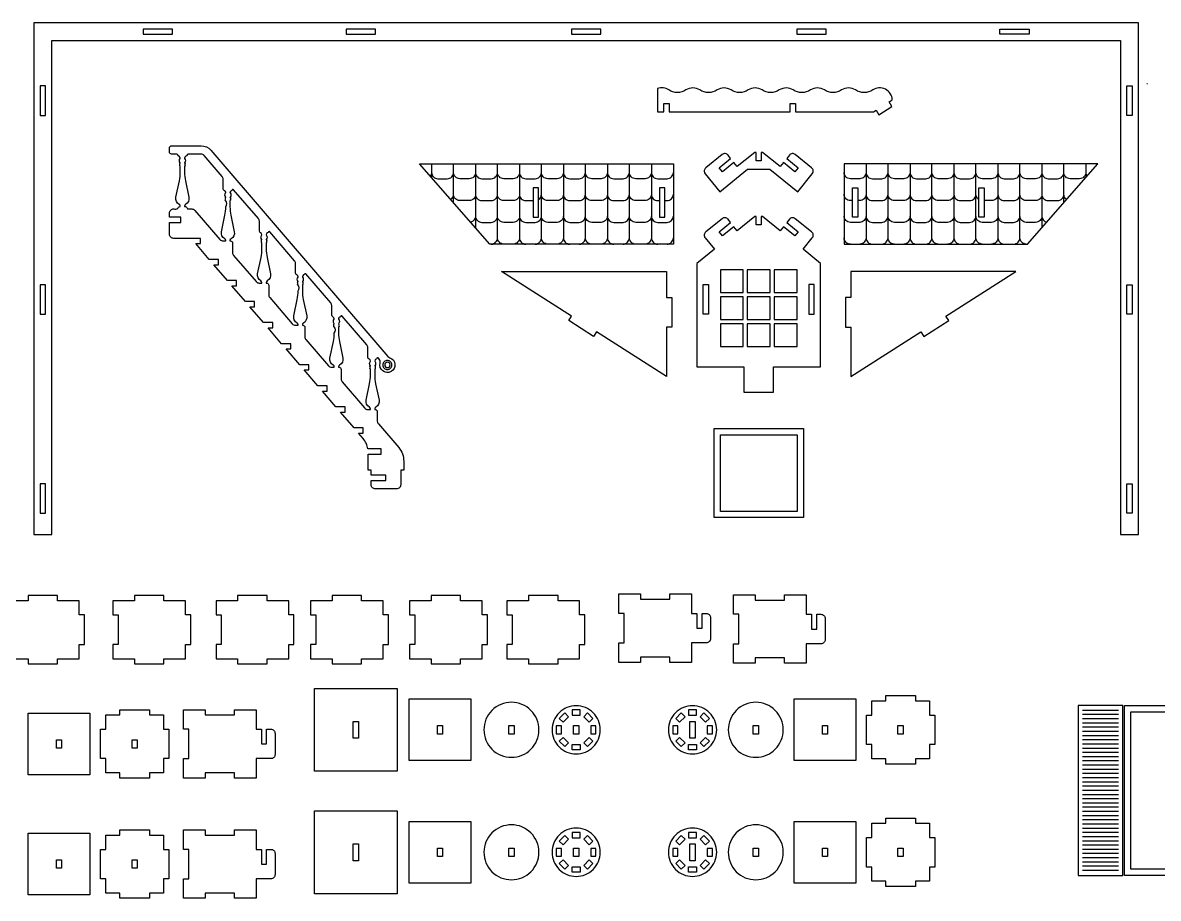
# Model space of a CAD drawing. Extents: x 3446 to 14467, y -2787 to 3269.
# Drawn here: x 6311 to 8899, y -2770 to -774 of the extents above; entities that cross this region are included whole.
import ezdxf

# ---------------------------------------------------------------- set-up
doc = ezdxf.new("R2010")
doc.units = 0
doc.header["$MEASUREMENT"] = 0
doc.layers.add('LAYER_1', color=18, linetype='CONTINUOUS')

msp = doc.modelspace()

# ---------------------------------------------------------------- linework, layer by layer
at = {"layer": 'LAYER_1'}
for points in [[(8854.2, -774.3), (6336.6, -774.3), (6336.6, -1940.7), (6377.4, -1940.7), (6377.4, -815.1), (8813.4, -815.1), (8813.4, -1940.7), (8854.2, -1940.7)], [(6585.6, -800.7), (6652.8, -800.7), (6652.8, -788.7), (6585.6, -788.7)], [(7048.2, -800.7), (7115.4, -800.7), (7115.4, -788.7), (7048.2, -788.7)], [(7561.8, -800.7), (7629, -800.7), (7629, -788.7), (7561.8, -788.7)], [(8075.4, -800.7), (8142.6, -800.7), (8142.6, -788.7), (8075.4, -788.7)], [(8605.2, -800.7), (8538, -800.7), (8538, -788.7), (8605.2, -788.7)], [(6363, -985.5), (6363, -918.3), (6351, -918.3), (6351, -985.5)], [(8827.8, -985.5), (8827.8, -918.3), (8839.8, -918.3), (8839.8, -985.5)], [(7375.8, -1279.1), (7215.3, -1095.8), (7794, -1095.8), (7794, -1279.1)], [(8601.3, -1279.1), (8761.8, -1095.8), (8183.1, -1095.8), (8183.1, -1279.1)], [(7486.8, -1150.8), (7474.8, -1150.8), (7474.8, -1218), (7486.8, -1218)], [(7774.8, -1150.8), (7762.8, -1150.8), (7762.8, -1218), (7774.8, -1218)], [(8202.3, -1150.8), (8214.3, -1150.8), (8214.3, -1218), (8202.3, -1218)], [(8490.3, -1150.8), (8502.3, -1150.8), (8502.3, -1218), (8490.3, -1218)], [(7790.3, -1468.1), (7778.3, -1468.1), (7778.3, -1581.1), (7618.6, -1479.2), (7612.2, -1489.4), (7555.5, -1453.2), (7562, -1443.1), (7402.3, -1341.3), (7778.3, -1341.3), (7778.3, -1400.9), (7790.3, -1400.9)], [(7901.2, -1389.5), (7953, -1389.5), (7953, -1337.7), (7901.2, -1337.7)], [(7962.6, -1389.5), (8014.4, -1389.5), (8014.4, -1337.7), (7962.6, -1337.7)], [(8024, -1389.5), (8075.9, -1389.5), (8075.9, -1337.7), (8024, -1337.7)], [(8186.7, -1468.1), (8198.7, -1468.1), (8198.7, -1581.1), (8358.4, -1479.2), (8364.8, -1489.4), (8421.5, -1453.2), (8415.1, -1443.1), (8574.7, -1341.3), (8198.7, -1341.3), (8198.7, -1400.9), (8186.7, -1400.9)], [(7861.9, -1371.3), (7873.9, -1371.3), (7873.9, -1438.5), (7861.9, -1438.5)], [(8115.1, -1371.3), (8103.1, -1371.3), (8103.1, -1438.5), (8115.1, -1438.5)], [(6363, -1439.1), (6363, -1371.9), (6351, -1371.9), (6351, -1439.1)], [(8827.8, -1439.1), (8827.8, -1371.9), (8839.8, -1371.9), (8839.8, -1439.1)], [(7901.2, -1451), (7953, -1451), (7953, -1399.1), (7901.2, -1399.1)], [(7962.6, -1451), (8014.4, -1451), (8014.4, -1399.1), (7962.6, -1399.1)], [(8024, -1451), (8075.9, -1451), (8075.9, -1399.1), (8024, -1399.1)], [(7901.2, -1512.4), (7953, -1512.4), (7953, -1460.6), (7901.2, -1460.6)], [(7962.6, -1512.4), (8014.4, -1512.4), (8014.4, -1460.6), (7962.6, -1460.6)], [(8024, -1512.4), (8075.9, -1512.4), (8075.9, -1460.6), (8024, -1460.6)], [(7886.8, -1699.1), (8090.3, -1699.1), (8090.3, -1902.6), (7886.8, -1902.6)], [(7901.2, -1713.5), (8075.9, -1713.5), (8075.9, -1888.2), (7901.2, -1888.2)], [(6363, -1892.7), (6363, -1825.5), (6351, -1825.5), (6351, -1892.7)], [(8827.8, -1892.7), (8827.8, -1825.5), (8839.8, -1825.5), (8839.8, -1892.7)], [(6274.3, -2124.5), (6286.3, -2124.5), (6286.3, -2191.7), (6274.3, -2191.7), (6274.3, -2224.2), (6323.5, -2224.2), (6323.5, -2236.2), (6390.7, -2236.2), (6390.7, -2224.2), (6439.9, -2224.2), (6439.9, -2191.7), (6451.9, -2191.7), (6451.9, -2124.5), (6439.9, -2124.5), (6439.9, -2092.1), (6390.7, -2092.1), (6390.7, -2080.1), (6323.5, -2080.1), (6323.5, -2092.1), (6274.3, -2092.1)], [(6516.3, -2124.5), (6528.3, -2124.5), (6528.3, -2191.7), (6516.3, -2191.7), (6516.3, -2224.2), (6565.5, -2224.2), (6565.5, -2236.2), (6632.7, -2236.2), (6632.7, -2224.2), (6681.9, -2224.2), (6681.9, -2191.7), (6693.9, -2191.7), (6693.9, -2124.5), (6681.9, -2124.5), (6681.9, -2092.1), (6632.7, -2092.1), (6632.7, -2080.1), (6565.5, -2080.1), (6565.5, -2092.1), (6516.3, -2092.1)], [(6751.7, -2124.5), (6763.7, -2124.5), (6763.7, -2191.7), (6751.7, -2191.7), (6751.7, -2224.2), (6800.9, -2224.2), (6800.9, -2236.2), (6868.1, -2236.2), (6868.1, -2224.2), (6917.3, -2224.2), (6917.3, -2191.7), (6929.3, -2191.7), (6929.3, -2124.5), (6917.3, -2124.5), (6917.3, -2092.1), (6868.1, -2092.1), (6868.1, -2080.1), (6800.9, -2080.1), (6800.9, -2092.1), (6751.7, -2092.1)], [(6967.2, -2124.5), (6979.2, -2124.5), (6979.2, -2191.7), (6967.2, -2191.7), (6967.2, -2224.2), (7016.4, -2224.2), (7016.4, -2236.2), (7083.6, -2236.2), (7083.6, -2224.2), (7132.8, -2224.2), (7132.8, -2191.7), (7144.8, -2191.7), (7144.8, -2124.5), (7132.8, -2124.5), (7132.8, -2092.1), (7083.6, -2092.1), (7083.6, -2080.1), (7016.4, -2080.1), (7016.4, -2092.1), (6967.2, -2092.1)], [(7192.6, -2124.5), (7204.6, -2124.5), (7204.6, -2191.7), (7192.6, -2191.7), (7192.6, -2224.2), (7241.8, -2224.2), (7241.8, -2236.2), (7309, -2236.2), (7309, -2224.2), (7358.2, -2224.2), (7358.2, -2191.7), (7370.2, -2191.7), (7370.2, -2124.5), (7358.2, -2124.5), (7358.2, -2092.1), (7309, -2092.1), (7309, -2080.1), (7241.8, -2080.1), (7241.8, -2092.1), (7192.6, -2092.1)], [(7414.7, -2124.5), (7426.7, -2124.5), (7426.7, -2191.7), (7414.7, -2191.7), (7414.7, -2224.2), (7463.9, -2224.2), (7463.9, -2236.2), (7531.1, -2236.2), (7531.1, -2224.2), (7580.3, -2224.2), (7580.3, -2191.7), (7592.3, -2191.7), (7592.3, -2124.5), (7580.3, -2124.5), (7580.3, -2092.1), (7531.1, -2092.1), (7531.1, -2080.1), (7463.9, -2080.1), (7463.9, -2092.1), (7414.7, -2092.1)], [(6975.8, -2480.5), (6975.8, -2291.8), (7164.5, -2291.8), (7164.5, -2480.5)], [(7191.8, -2456.5), (7191.8, -2315.8), (7332.5, -2315.8), (7332.5, -2456.5)], [(8069.3, -2456.5), (8069.3, -2315.8), (8210, -2315.8), (8210, -2456.5)], [(8345.6, -2320.2), (8378, -2320.2), (8378, -2352.6), (8390, -2352.6), (8390, -2419.8), (8378, -2419.8), (8378, -2452.2), (8345.6, -2452.2), (8345.6, -2464.2), (8278.4, -2464.2), (8278.4, -2452.2), (8246, -2452.2), (8246, -2419.8), (8234, -2419.8), (8234, -2352.6), (8246, -2352.6), (8246, -2320.2), (8278.4, -2320.2), (8278.4, -2308.2), (8345.6, -2308.2)], [(6323.5, -2488.7), (6323.5, -2348), (6464.2, -2348), (6464.2, -2488.7)], [(6599.8, -2352.4), (6632.2, -2352.4), (6632.2, -2384.8), (6644.2, -2384.8), (6644.2, -2452), (6632.2, -2452), (6632.2, -2484.4), (6599.8, -2484.4), (6599.8, -2496.4), (6532.6, -2496.4), (6532.6, -2484.4), (6500.2, -2484.4), (6500.2, -2452), (6488.2, -2452), (6488.2, -2384.8), (6500.2, -2384.8), (6500.2, -2352.4), (6532.6, -2352.4), (6532.6, -2340.4), (6599.8, -2340.4)], [(7555.3, -2356.3), (7542.6, -2369), (7534.1, -2360.5), (7546.8, -2347.8)], [(7563.5, -2352.9), (7581.4, -2352.9), (7581.4, -2340.9), (7563.5, -2340.9)], [(7602.3, -2369), (7589.6, -2356.3), (7598.1, -2347.8), (7610.8, -2360.5)], [(7820.6, -2356.3), (7807.9, -2369), (7799.4, -2360.5), (7812.1, -2347.8)], [(7828.8, -2352.9), (7846.7, -2352.9), (7846.7, -2340.9), (7828.8, -2340.9)], [(7867.6, -2369), (7854.9, -2356.3), (7863.4, -2347.8), (7876.1, -2360.5)], [(8818.3, -2330.5), (8716.6, -2330.5), (8716.6, -2718.4), (8818.3, -2718.4)], [(9025.7, -2330.5), (9025.7, -2718.4), (8822.2, -2718.4), (8822.2, -2330.5)], [(8836.6, -2344.9), (9011.3, -2344.9), (9011.3, -2704), (8836.6, -2704)], [(7064.1, -2405.4), (7064.1, -2367), (7076.1, -2367), (7076.1, -2405.4)], [(7256.1, -2395.8), (7256.1, -2376.6), (7268.1, -2376.6), (7268.1, -2395.8)], [(7418.9, -2395.8), (7418.9, -2376.6), (7430.9, -2376.6), (7430.9, -2395.8)], [(7539.2, -2395.2), (7539.2, -2377.2), (7527.2, -2377.2), (7527.2, -2395.2)], [(7566.5, -2395.8), (7566.5, -2376.6), (7578.5, -2376.6), (7578.5, -2395.8)], [(7605.7, -2377.2), (7605.7, -2395.2), (7617.7, -2395.2), (7617.7, -2377.2)], [(7804.5, -2395.2), (7804.5, -2377.2), (7792.5, -2377.2), (7792.5, -2395.2)], [(7843.8, -2367), (7843.8, -2405.4), (7831.8, -2405.4), (7831.8, -2367)], [(7871, -2377.2), (7871, -2395.2), (7883, -2395.2), (7883, -2377.2)], [(7975.8, -2395.8), (7975.8, -2376.6), (7987.8, -2376.6), (7987.8, -2395.8)], [(8133.6, -2395.8), (8133.6, -2376.6), (8145.6, -2376.6), (8145.6, -2395.8)], [(8306, -2395.8), (8306, -2376.6), (8318, -2376.6), (8318, -2395.8)], [(7555.3, -2416.1), (7542.6, -2403.4), (7534.1, -2411.8), (7546.8, -2424.5)], [(7602.3, -2403.4), (7589.6, -2416.1), (7598.1, -2424.5), (7610.8, -2411.8)], [(7820.6, -2416.1), (7807.9, -2403.4), (7799.4, -2411.8), (7812.1, -2424.5)], [(7867.6, -2403.4), (7854.9, -2416.1), (7863.4, -2424.5), (7876.1, -2411.8)], [(6387.8, -2428), (6387.8, -2408.8), (6399.8, -2408.8), (6399.8, -2428)], [(6560.2, -2428), (6560.2, -2408.8), (6572.2, -2408.8), (6572.2, -2428)], [(7563.5, -2419.5), (7581.4, -2419.5), (7581.4, -2431.5), (7563.5, -2431.5)], [(7828.8, -2419.5), (7846.7, -2419.5), (7846.7, -2431.5), (7828.8, -2431.5)], [(6975.8, -2759.8), (6975.8, -2571.1), (7164.5, -2571.1), (7164.5, -2759.8)], [(8345.6, -2599.4), (8378, -2599.4), (8378, -2631.8), (8390, -2631.8), (8390, -2699), (8378, -2699), (8378, -2731.5), (8345.6, -2731.5), (8345.6, -2743.5), (8278.4, -2743.5), (8278.4, -2731.5), (8246, -2731.5), (8246, -2699), (8234, -2699), (8234, -2631.8), (8246, -2631.8), (8246, -2599.4), (8278.4, -2599.4), (8278.4, -2587.4), (8345.6, -2587.4)], [(7191.8, -2735.8), (7191.8, -2595.1), (7332.5, -2595.1), (7332.5, -2735.8)], [(8069.3, -2735.8), (8069.3, -2595.1), (8210, -2595.1), (8210, -2735.8)], [(6323.5, -2762.6), (6323.5, -2621.9), (6464.2, -2621.9), (6464.2, -2762.6)], [(6599.8, -2626.2), (6632.2, -2626.2), (6632.2, -2658.7), (6644.2, -2658.7), (6644.2, -2725.9), (6632.2, -2725.9), (6632.2, -2758.3), (6599.8, -2758.3), (6599.8, -2770.3), (6532.6, -2770.3), (6532.6, -2758.3), (6500.2, -2758.3), (6500.2, -2725.9), (6488.2, -2725.9), (6488.2, -2658.7), (6500.2, -2658.7), (6500.2, -2626.2), (6532.6, -2626.2), (6532.6, -2614.2), (6599.8, -2614.2)], [(7555.3, -2635.6), (7542.6, -2648.3), (7534.1, -2639.8), (7546.8, -2627.1)], [(7563.5, -2632.2), (7581.4, -2632.2), (7581.4, -2620.2), (7563.5, -2620.2)], [(7602.3, -2648.3), (7589.6, -2635.6), (7598.1, -2627.1), (7610.8, -2639.8)], [(7820.6, -2635.6), (7807.9, -2648.3), (7799.4, -2639.8), (7812.1, -2627.1)], [(7828.8, -2632.2), (7846.7, -2632.2), (7846.7, -2620.2), (7828.8, -2620.2)], [(7867.6, -2648.3), (7854.9, -2635.6), (7863.4, -2627.1), (7876.1, -2639.8)], [(7064.1, -2684.6), (7064.1, -2646.2), (7076.1, -2646.2), (7076.1, -2684.6)], [(7256.1, -2675), (7256.1, -2655.8), (7268.1, -2655.8), (7268.1, -2675)], [(7418.9, -2675), (7418.9, -2655.8), (7430.9, -2655.8), (7430.9, -2675)], [(7539.2, -2674.4), (7539.2, -2656.5), (7527.2, -2656.5), (7527.2, -2674.4)], [(7566.5, -2675), (7566.5, -2655.8), (7578.5, -2655.8), (7578.5, -2675)], [(7605.7, -2656.5), (7605.7, -2674.4), (7617.7, -2674.4), (7617.7, -2656.5)], [(7804.5, -2674.4), (7804.5, -2656.5), (7792.5, -2656.5), (7792.5, -2674.4)], [(7843.8, -2646.2), (7843.8, -2684.6), (7831.8, -2684.6), (7831.8, -2646.2)], [(7871, -2656.5), (7871, -2674.4), (7883, -2674.4), (7883, -2656.5)], [(7975.8, -2675), (7975.8, -2655.8), (7987.8, -2655.8), (7987.8, -2675)], [(8133.6, -2675), (8133.6, -2655.8), (8145.6, -2655.8), (8145.6, -2675)], [(8306, -2675), (8306, -2655.8), (8318, -2655.8), (8318, -2675)], [(6387.8, -2701.9), (6387.8, -2682.7), (6399.8, -2682.7), (6399.8, -2701.9)], [(6560.2, -2701.9), (6560.2, -2682.7), (6572.2, -2682.7), (6572.2, -2701.9)], [(7555.3, -2695.3), (7542.6, -2682.6), (7534.1, -2691.1), (7546.8, -2703.8)], [(7602.3, -2682.6), (7589.6, -2695.3), (7598.1, -2703.8), (7610.8, -2691.1)], [(7820.6, -2695.3), (7807.9, -2682.6), (7799.4, -2691.1), (7812.1, -2703.8)], [(7867.6, -2682.6), (7854.9, -2695.3), (7863.4, -2703.8), (7876.1, -2691.1)], [(7563.5, -2698.7), (7581.4, -2698.7), (7581.4, -2710.7), (7563.5, -2710.7)], [(7828.8, -2698.7), (7846.7, -2698.7), (7846.7, -2710.7), (7828.8, -2710.7)]]:
    msp.add_lwpolyline(points, close=True, dxfattribs=at)
for points in [[(8060.3, -977.8), (8060.3, -958.6), (8072.3, -958.6), (8072.3, -977.8), (8249.8, -977.8), (8255.9, -973.9), (8262.3, -984), (8292.1, -965), (8285.6, -954.9), (8293, -950.2, 0.579603), (8248.4, -927.7, -0.300981), (8209.2, -927.7, 0.300981), (8177.4, -927.7, -0.300981), (8138.3, -927.7, 0.300981), (8106.5, -927.7, -0.300981), (8067.3, -927.7, 0.300981), (8035.5, -927.7, -0.300981), (7996.3, -927.7, 0.300981), (7964.5, -927.7, -0.300981), (7925.4, -927.7, 0.300981), (7893.6, -927.7, -0.300981), (7854.4, -927.7, 0.300981), (7822.6, -927.7, -0.300981), (7783.5, -927.7, 0.236244), (7757.9, -924.6), (7757.9, -977.8), (7772.3, -977.8), (7772.3, -958.6), (7784.3, -958.6), (7784.3, -977.8)], [(7098.3, -1758), (7128.4, -1758), (7128.4, -1746), (7097.8, -1746, 0.140614), (7086.8, -1721.9), (7076.5, -1710), (7087.2, -1710), (7087.2, -1698), (7066.2, -1698), (7035.3, -1662), (7045.9, -1662), (7045.9, -1650), (7025, -1650), (6994, -1614), (7004.7, -1614), (7004.7, -1602), (6983.7, -1602), (6952.8, -1566), (6963.5, -1566), (6963.5, -1554), (6942.5, -1554), (6911.6, -1518), (6922.2, -1518), (6922.2, -1506), (6901.2, -1506), (6870.3, -1470), (6881, -1470), (6881, -1458), (6860, -1458), (6829.1, -1422), (6839.7, -1422), (6839.7, -1410), (6818.8, -1410), (6787.8, -1374), (6798.5, -1374), (6798.5, -1362), (6777.5, -1362), (6746.6, -1326), (6757.3, -1326), (6757.3, -1314), (6736.3, -1314), (6705.4, -1278), (6716, -1278), (6716, -1266), (6655.2, -1266, -0.414214), (6645.6, -1256.4), (6645.6, -1230), (6671.6, -1230), (6671.6, -1218), (6645.6, -1218), (6645.6, -1208.4, -0.414214), (6655.2, -1198.8, 0.352171), (6664.5, -1197.3, -0.352171), (6669.2, -1193.5), (6670.3, -1193.5), (6670.3, -1192.7, 0.272519), (6667.8, -1188.5, -0.328849), (6660.4, -1172.3), (6668.2, -1135, 0.051698), (6670.3, -1115.3), (6670.3, -1101.6, 0.366837), (6669.9, -1101.1, -0.600564), (6669.3, -1099.3, 0.39765), (6669.3, -1098.7, -0.39765), (6669.3, -1097.2, 0.39765), (6669.3, -1096.6, -0.594353), (6669.9, -1094.8, 0.584261), (6670.1, -1094, -0.375636), (6670, -1083.9, 0.187098), (6670.3, -1083.2, 0.294683), (6667.3, -1078.9, -0.244569), (6664.5, -1075.5, 0.352171), (6662.6, -1074), (6650.4, -1074, -0.414214), (6645.6, -1069.2), (6645.6, -1059.6, -0.414214), (6650.4, -1054.8), (6717.6, -1054.8, -0.21865), (6739.5, -1064.8), (7143.6, -1535.3, 0.134714), (7147.8, -1538.1, -0.655406), (7150.5, -1569.7, -0.655406), (7125.6, -1550.1, 0.245805), (7123.6, -1541.5), (7121.6, -1539.1, 0.507332), (7118.5, -1539.4, -0.156752), (7116.3, -1541.3, 0.294683), (7113.3, -1545.6, 0.187098), (7113.6, -1546.2, -0.375636), (7113.5, -1556.4, 0.584261), (7113.8, -1557.2, -0.594353), (7114.3, -1559, 0.39765), (7114.3, -1559.6, -0.39765), (7114.3, -1561.1, 0.39765), (7114.3, -1561.7, -0.600564), (7113.7, -1563.5, 0.366837), (7113.3, -1564), (7113.3, -1577.7, 0.051698), (7115.4, -1597.4), (7123.2, -1634.7, -0.328849), (7115.8, -1650.9, 0.272519), (7113.3, -1655.1), (7113.3, -1655.9), (7114.4, -1655.9, -0.414214), (7119.2, -1660.7), (7119.2, -1682.5, 0.179323), (7121.6, -1688.8), (7168, -1742.8, -0.179323), (7179.5, -1774.1), (7179.5, -1794), (7172.5, -1794), (7172.5, -1827.6, -0.414214), (7162.9, -1837.2), (7114.9, -1837.2, -0.414214), (7105.3, -1827.6), (7105.3, -1818), (7138.9, -1818), (7138.9, -1806), (7105.3, -1806), (7105.3, -1794), (7098.3, -1794)], [(6685.7, -1075.5, -0.251154), (6682.8, -1078.9, 0.294683), (6679.9, -1083.2, 0.187098), (6680.1, -1083.9, -0.375636), (6680, -1094, 0.584261), (6680.3, -1094.8, -0.594353), (6680.9, -1096.6, 0.39765), (6680.9, -1097.2, -0.39765), (6680.9, -1098.7, 0.39765), (6680.9, -1099.3, -0.600564), (6680.3, -1101.1, 0.366837), (6679.9, -1101.6), (6679.9, -1115.3, 0.051698), (6681.9, -1135), (6689.7, -1172.3, -0.328849), (6682.3, -1188.5, 0.272519), (6679.9, -1192.7), (6679.9, -1193.5, -0.352171), (6685.7, -1197.3, 0.352171), (6687.5, -1198.8), (6696.2, -1198.8, -0.21865), (6703.5, -1202.1), (6760.5, -1268.6, 0.21865), (6767.8, -1271.9), (6773.9, -1271.9), (6773.9, -1271.1, 0.272519), (6771.4, -1266.9, -0.328849), (6764, -1250.7), (6771.8, -1213.4, 0.051698), (6773.9, -1193.7, 0.366837), (6773.4, -1179.5, -0.600564), (6772.9, -1177.7, 0.39765), (6772.9, -1177.1, -0.39765), (6772.9, -1175.6, 0.39765), (6772.9, -1175, -0.594353), (6773.4, -1173.2, 0.584261), (6773.7, -1172.4, -0.375636), (6773.6, -1162.2, 0.187098), (6773.8, -1161.6, 0.294683), (6770.9, -1157.3, -0.302722), (6767.9, -1152.9), (6767.9, -1131, 0.179323), (6765.6, -1124.8), (6724.9, -1077.3, 0.21865), (6717.6, -1074), (6687.5, -1074, 0.352171)], [(7994.5, -1069.9), (7994.5, -1089.1), (7982.5, -1089.1), (7982.5, -1069.9), (7979.8, -1069.9), (7939.7, -1102.3), (7932.2, -1092.9), (7906.1, -1114.1), (7898.5, -1104.8), (7924.6, -1083.6), (7918.6, -1076.2, 0.414214), (7905.1, -1074.7), (7867.8, -1105, 0.414214), (7866.4, -1118.5), (7899.6, -1159.5), (7962.9, -1108.3), (8014.2, -1108.3), (8077.4, -1159.5), (8110.7, -1118.5, 0.414214), (8109.2, -1105), (8072, -1074.7, 0.414214), (8058.4, -1076.2), (8052.4, -1083.6), (8078.5, -1104.8), (8071, -1114.1), (8044.9, -1092.9), (8037.3, -1102.3), (7997.3, -1069.9)], [(6855.9, -1275.5, -0.600564), (6855.3, -1273.7, 0.39765), (6855.3, -1273.1, -0.39765), (6855.3, -1271.6, 0.39765), (6855.3, -1271, -0.594353), (6855.9, -1269.2, 0.584261), (6856.2, -1268.4, -0.375636), (6856.1, -1258.2, 0.187098), (6856.3, -1257.6, 0.294683), (6853.4, -1253.3, -0.302722), (6850.4, -1248.9), (6850.4, -1227, 0.179323), (6848.1, -1220.8), (6791.7, -1155.1, 0.507332), (6788.6, -1155.4, -0.156752), (6786.4, -1157.3, 0.294683), (6783.5, -1161.6, 0.187098), (6783.7, -1162.2, -0.375636), (6783.6, -1172.4, 0.584261), (6783.9, -1173.2, -0.594353), (6784.4, -1175, 0.39765), (6784.4, -1175.6, -0.39765), (6784.4, -1177.1, 0.39765), (6784.4, -1177.7, -0.600564), (6783.9, -1179.5, 0.366837), (6783.5, -1180), (6783.5, -1193.7, 0.051698), (6785.5, -1213.4), (6793.3, -1250.7, -0.328849), (6785.9, -1266.9, 0.272519), (6783.5, -1271.1), (6783.5, -1271.9), (6784.6, -1271.9, -0.414214), (6789.4, -1276.7), (6789.4, -1298.5, 0.179323), (6791.7, -1304.8), (6843, -1364.6, 0.21865), (6850.3, -1367.9), (6856.3, -1367.9), (6856.3, -1367.1, 0.272519), (6853.9, -1362.9, -0.328849), (6846.5, -1346.7), (6854.3, -1309.4, 0.051698), (6856.3, -1289.7), (6856.3, -1276, 0.366837)], [(8022.1, -1616.7), (8022.1, -1559.1), (8129.5, -1559.1), (8129.5, -1323.3), (8089.5, -1290.9), (8110.7, -1264.8, 0.414214), (8109.2, -1251.3), (8072, -1221.1, 0.414214), (8058.4, -1222.5), (8052.4, -1229.9), (8078.5, -1251.1), (8071, -1260.4), (8044.9, -1239.3), (8037.3, -1248.6), (7997.3, -1216.2), (7994.5, -1216.2), (7994.5, -1235.4), (7982.5, -1235.4), (7982.5, -1216.2), (7979.8, -1216.2), (7939.7, -1248.6), (7932.2, -1239.3), (7906.1, -1260.4), (7898.5, -1251.1), (7924.6, -1229.9), (7918.6, -1222.5, 0.414214), (7905.1, -1221.1), (7867.8, -1251.3, 0.414214), (7866.4, -1264.8), (7887.5, -1290.9), (7847.5, -1323.3), (7847.5, -1559.1), (7954.9, -1559.1), (7954.9, -1616.7)], [(6936.8, -1405.4, 0.051698), (6938.8, -1385.7, 0.366837), (6938.4, -1371.5, -0.600564), (6937.8, -1369.7, 0.39765), (6937.8, -1369.1, -0.39765), (6937.8, -1367.6, 0.39765), (6937.8, -1367, -0.594353), (6938.4, -1365.2, 0.584261), (6938.6, -1364.4, -0.375636), (6938.6, -1354.2, 0.187098), (6938.8, -1353.6, 0.294683), (6935.8, -1349.3, -0.302722), (6932.9, -1344.9), (6932.9, -1323, 0.179323), (6930.6, -1316.8), (6874.2, -1251.1, 0.507332), (6871.1, -1251.4, -0.156752), (6868.9, -1253.3, 0.294683), (6865.9, -1257.6, 0.187098), (6866.2, -1258.2, -0.375636), (6866.1, -1268.4, 0.584261), (6866.3, -1269.2, -0.594353), (6866.9, -1271, 0.39765), (6866.9, -1271.6, -0.39765), (6866.9, -1273.1, 0.39765), (6866.9, -1273.7, -0.600564), (6866.3, -1275.5, 0.366837), (6865.9, -1276), (6865.9, -1289.7, 0.051698), (6868, -1309.4), (6875.8, -1346.7, -0.328849), (6868.4, -1362.9, 0.272519), (6865.9, -1367.1), (6865.9, -1367.9), (6867, -1367.9, -0.414214), (6871.8, -1372.7), (6871.8, -1394.5, 0.179323), (6874.1, -1400.8), (6925.5, -1460.6, 0.21865), (6932.8, -1463.9), (6938.8, -1463.9), (6938.8, -1463.1, 0.272519), (6936.3, -1458.9, -0.328849), (6928.9, -1442.7)], [(7021.3, -1481.7, 0.366837), (7020.9, -1467.5, -0.600564), (7020.3, -1465.7, 0.39765), (7020.3, -1465.1, -0.39765), (7020.3, -1463.6, 0.39765), (7020.3, -1463, -0.594353), (7020.8, -1461.2, 0.584261), (7021.1, -1460.4, -0.375636), (7021, -1450.2, 0.187098), (7021.3, -1449.6, 0.294683), (7018.3, -1445.3, -0.302722), (7015.4, -1440.9), (7015.4, -1419, 0.179323), (7013, -1412.8), (6956.7, -1347.1, 0.507332), (6953.6, -1347.4, -0.156752), (6951.3, -1349.3, 0.294683), (6948.4, -1353.6, 0.187098), (6948.6, -1354.2, -0.375636), (6948.5, -1364.4, 0.584261), (6948.8, -1365.2, -0.594353), (6949.4, -1367, 0.39765), (6949.4, -1367.6, -0.39765), (6949.4, -1369.1, 0.39765), (6949.4, -1369.7, -0.600564), (6948.8, -1371.5, 0.366837), (6948.4, -1372), (6948.4, -1385.7, 0.051698), (6950.4, -1405.4), (6958.3, -1442.7, -0.328849), (6950.9, -1458.9, 0.272519), (6948.4, -1463.1), (6948.4, -1463.9), (6949.5, -1463.9, -0.414214), (6954.3, -1468.7), (6954.3, -1490.5, 0.179323), (6956.6, -1496.8), (7008, -1556.6, 0.21865), (7015.2, -1559.9), (7021.3, -1559.9), (7021.3, -1559.1, 0.272519), (7018.8, -1554.9, -0.328849), (7011.4, -1538.7), (7019.2, -1501.4, 0.051698)], [(7103.7, -1564, 0.366837), (7103.3, -1563.5, -0.600564), (7102.7, -1561.7, 0.39765), (7102.7, -1561.1, -0.39765), (7102.7, -1559.6, 0.39765), (7102.7, -1559, -0.594353), (7103.3, -1557.2, 0.584261), (7103.6, -1556.4, -0.375636), (7103.5, -1546.2, 0.187098), (7103.7, -1545.6, 0.294683), (7100.8, -1541.3, -0.302722), (7097.8, -1536.9), (7097.8, -1515, 0.179323), (7095.5, -1508.8), (7039.1, -1443.1, 0.507332), (7036.1, -1443.4, -0.156752), (7033.8, -1445.3, 0.294683), (7030.9, -1449.6, 0.187098), (7031.1, -1450.2, -0.375636), (7031, -1460.4, 0.584261), (7031.3, -1461.2, -0.594353), (7031.9, -1463, 0.39765), (7031.9, -1463.6, -0.39765), (7031.9, -1465.1, 0.39765), (7031.9, -1465.7, -0.600564), (7031.3, -1467.5, 0.366837), (7030.9, -1468), (7030.9, -1481.7, 0.051698), (7032.9, -1501.4), (7040.7, -1538.7, -0.328849), (7033.3, -1554.9, 0.272519), (7030.9, -1559.1), (7030.9, -1559.9), (7032, -1559.9, -0.414214), (7036.8, -1564.7), (7036.8, -1586.5, 0.179323), (7039.1, -1592.8), (7090.4, -1652.6, 0.21865), (7097.7, -1655.9), (7103.7, -1655.9), (7103.7, -1655.1, 0.272519), (7101.3, -1650.9, -0.328849), (7093.9, -1634.7), (7101.7, -1597.4, 0.051698), (7103.7, -1577.7)], [(7142.3, -1544.1, 0.414214), (7131.9, -1554.5, 0.414214), (7142.3, -1564.9, 0.414214), (7152.7, -1554.5, 0.414214)], [(7142.3, -1548.3, 0.414214), (7136.1, -1554.5, 0.414214), (7142.3, -1560.7, 0.414214), (7148.5, -1554.5, 0.414214)], [(7847.3, -2120.9), (7847.3, -2154.5), (7859.3, -2154.5), (7859.3, -2120.9), (7868.9, -2120.9, -0.414214), (7878.5, -2130.5), (7878.5, -2178.5, -0.414214), (7868.9, -2188.1), (7835.3, -2188.1), (7835.3, -2232.5), (7786.1, -2232.5), (7786.1, -2220.5), (7718.9, -2220.5), (7718.9, -2232.5), (7669.7, -2232.5), (7669.7, -2188.1), (7681.7, -2188.1), (7681.7, -2120.9), (7669.7, -2120.9), (7669.7, -2076.5), (7718.9, -2076.5), (7718.9, -2088.5), (7786.1, -2088.5), (7786.1, -2076.5), (7835.3, -2076.5), (7835.3, -2120.9)], [(8108.9, -2122.9), (8108.9, -2156.5), (8120.9, -2156.5), (8120.9, -2122.9), (8130.5, -2122.9, -0.414214), (8140.1, -2132.5), (8140.1, -2180.5, -0.414214), (8130.5, -2190.1), (8096.9, -2190.1), (8096.9, -2234.5), (8047.7, -2234.5), (8047.7, -2222.5), (7980.5, -2222.5), (7980.5, -2234.5), (7931.3, -2234.5), (7931.3, -2190.1), (7943.3, -2190.1), (7943.3, -2122.9), (7931.3, -2122.9), (7931.3, -2078.5), (7980.5, -2078.5), (7980.5, -2090.5), (8047.7, -2090.5), (8047.7, -2078.5), (8096.9, -2078.5), (8096.9, -2122.9)], [(7424.9, -2323.5, 0.414214), (7362.2, -2386.2, 0.414214), (7424.9, -2448.9, 0.414214), (7487.6, -2386.2, 0.414214)], [(7981.8, -2323.5, 0.414214), (7919.1, -2386.2, 0.414214), (7981.8, -2448.9, 0.414214), (8044.4, -2386.2, 0.414214)], [(6855, -2384.8), (6855, -2418.4), (6867, -2418.4), (6867, -2384.8), (6876.6, -2384.8, -0.414214), (6886.2, -2394.4), (6886.2, -2442.4, -0.414214), (6876.6, -2452), (6843, -2452), (6843, -2496.4), (6793.8, -2496.4), (6793.8, -2484.4), (6726.6, -2484.4), (6726.6, -2496.4), (6677.4, -2496.4), (6677.4, -2452), (6689.4, -2452), (6689.4, -2384.8), (6677.4, -2384.8), (6677.4, -2340.4), (6726.6, -2340.4), (6726.6, -2352.4), (6793.8, -2352.4), (6793.8, -2340.4), (6843, -2340.4), (6843, -2384.8)], [(7572.5, -2331.2, 0.414214), (7517.5, -2386.2, 0.414214), (7572.5, -2441.2, 0.414214), (7627.5, -2386.2, 0.414214)], [(7837.8, -2331.2, 0.414214), (7782.8, -2386.2, 0.414214), (7837.8, -2441.2, 0.414214), (7892.8, -2386.2, 0.414214)], [(7424.9, -2602.8, 0.414214), (7362.2, -2665.4, 0.414214), (7424.9, -2728.1, 0.414214), (7487.6, -2665.4, 0.414214)], [(7572.5, -2610.4, 0.414214), (7517.5, -2665.4, 0.414214), (7572.5, -2720.4, 0.414214), (7627.5, -2665.4, 0.414214)], [(7837.8, -2610.4, 0.414214), (7782.8, -2665.4, 0.414214), (7837.8, -2720.4, 0.414214), (7892.8, -2665.4, 0.414214)], [(7981.8, -2602.8, 0.414214), (7919.1, -2665.4, 0.414214), (7981.8, -2728.1, 0.414214), (8044.4, -2665.4, 0.414214)], [(6855, -2658.7), (6855, -2692.3), (6867, -2692.3), (6867, -2658.7), (6876.6, -2658.7, -0.414214), (6886.2, -2668.3), (6886.2, -2716.3, -0.414214), (6876.6, -2725.9), (6843, -2725.9), (6843, -2770.3), (6793.8, -2770.3), (6793.8, -2758.3), (6726.6, -2758.3), (6726.6, -2770.3), (6677.4, -2770.3), (6677.4, -2725.9), (6689.4, -2725.9), (6689.4, -2658.7), (6677.4, -2658.7), (6677.4, -2614.2), (6726.6, -2614.2), (6726.6, -2626.2), (6793.8, -2626.2), (6793.8, -2614.2), (6843, -2614.2), (6843, -2658.7)]]:
    msp.add_lwpolyline(points, format="xyb", close=True, dxfattribs=at)
for points in [[(8873.4, -913), (8874.4, -913)], [(7242.9, -1095.8), (7242.9, -1127.4)], [(7293, -1184.6), (7293, -1095.8)], [(7343.1, -1095.8), (7343.1, -1241.8)], [(8633.9, -1095.8), (8633.9, -1241.8)], [(8684, -1184.6), (8684, -1095.8)], [(8734.1, -1095.8), (8734.1, -1127.4)], [(8808.7, -2342.1), (8726.2, -2342.1)], [(8808.7, -2351.7), (8726.2, -2351.7)], [(8808.7, -2361.3), (8726.2, -2361.3)], [(8808.7, -2370.9), (8726.2, -2370.9)], [(8808.7, -2380.5), (8726.2, -2380.5)], [(8808.7, -2390.1), (8726.2, -2390.1)], [(8808.7, -2399.7), (8726.2, -2399.7)], [(8808.7, -2409.3), (8726.2, -2409.3)], [(8808.7, -2418.9), (8726.2, -2418.9)], [(8808.7, -2428.5), (8726.2, -2428.5)], [(8808.7, -2438.1), (8726.2, -2438.1)], [(8808.7, -2447.7), (8726.2, -2447.7)], [(8808.7, -2457.3), (8726.2, -2457.3)], [(8808.7, -2466.9), (8726.2, -2466.9)], [(8808.7, -2476.5), (8726.2, -2476.5)], [(8808.7, -2486.1), (8726.2, -2486.1)], [(8808.7, -2495.7), (8726.2, -2495.7)], [(8808.7, -2505.3), (8726.2, -2505.3)], [(8808.7, -2514.9), (8726.2, -2514.9)], [(8808.7, -2524.5), (8726.2, -2524.5)], [(8808.7, -2534.1), (8726.2, -2534.1)], [(8808.7, -2543.7), (8726.2, -2543.7)], [(8808.7, -2553.3), (8726.2, -2553.3)], [(8808.7, -2562.9), (8726.2, -2562.9)], [(8808.7, -2572.5), (8726.2, -2572.5)], [(8808.7, -2582.1), (8726.2, -2582.1)], [(8808.7, -2591.7), (8726.2, -2591.7)], [(8808.7, -2601.3), (8726.2, -2601.3)], [(8808.7, -2610.9), (8726.2, -2610.9)], [(8808.7, -2620.5), (8726.2, -2620.5)], [(8808.7, -2630.1), (8726.2, -2630.1)], [(8808.7, -2639.7), (8726.2, -2639.7)], [(8808.7, -2649.3), (8726.2, -2649.3)], [(8808.7, -2658.9), (8726.2, -2658.9)], [(8808.7, -2668.5), (8726.2, -2668.5)], [(8808.7, -2678.1), (8726.2, -2678.1)], [(8808.7, -2687.7), (8726.2, -2687.7)], [(8808.7, -2697.3), (8726.2, -2697.3)], [(8808.7, -2706.9), (8726.2, -2706.9)]]:
    msp.add_lwpolyline(points, dxfattribs=at)
for points in [[(7378.8, -1279.1, 0.414214), (7393.2, -1264.7), (7393.2, -1095.8)], [(7443.3, -1095.8), (7443.3, -1264.7, -0.414214), (7428.9, -1279.1)], [(7507.8, -1279.1, -0.414214), (7493.4, -1264.7), (7493.4, -1095.8)], [(7543.5, -1095.8), (7543.5, -1264.7, -0.414214), (7529.1, -1279.1)], [(7579.2, -1279.1, 0.414214), (7593.6, -1264.7), (7593.6, -1095.8)], [(7643.7, -1095.8), (7643.7, -1264.7, -0.414214), (7629.3, -1279.1)], [(7679.4, -1279.1, 0.414214), (7693.8, -1264.7), (7693.8, -1095.8)], [(7743.9, -1095.8), (7743.9, -1264.7, 0.414214), (7758.3, -1279.1)], [(8233.2, -1095.8), (8233.2, -1264.7, -0.414214), (8218.8, -1279.1)], [(8268.9, -1279.1, 0.414214), (8283.3, -1264.7), (8283.3, -1095.8)], [(8333.4, -1095.8), (8333.4, -1264.7, -0.414214), (8319, -1279.1)], [(8397.9, -1279.1, -0.414214), (8383.5, -1264.7), (8383.5, -1095.8)], [(8433.5, -1095.8), (8433.5, -1264.7, 0.414214), (8447.9, -1279.1)], [(8498, -1279.1, -0.414214), (8483.6, -1264.7), (8483.6, -1095.8)], [(8533.7, -1095.8), (8533.7, -1264.7, 0.414214), (8548.1, -1279.1)], [(8598.2, -1279.1, -0.414214), (8583.8, -1264.7), (8583.8, -1095.8)], [(7242.9, -1115.7, -0.159509), (7240.1, -1124.2)], [(7242.9, -1115.7, 0.414214), (7257.3, -1130.1), (7278.6, -1130.1, 0.414214), (7293, -1115.7)], [(7343.1, -1115.7, -0.414214), (7328.7, -1130.1), (7307.4, -1130.1, -0.414214), (7293, -1115.7)], [(7343.1, -1115.7, 0.414214), (7357.5, -1130.1), (7378.8, -1130.1, 0.414214), (7393.2, -1115.7)], [(7443.3, -1115.7, -0.414214), (7428.9, -1130.1), (7407.6, -1130.1, -0.414214), (7393.2, -1115.7)], [(7443.3, -1115.7, 0.414214), (7457.7, -1130.1), (7479, -1130.1, 0.414214), (7493.4, -1115.7)], [(7543.5, -1115.7, -0.414214), (7529.1, -1130.1), (7507.8, -1130.1, -0.414214), (7493.4, -1115.7)], [(7543.5, -1115.7, 0.414214), (7557.9, -1130.1), (7579.2, -1130.1, 0.414214), (7593.6, -1115.7)], [(7643.7, -1115.7, -0.414214), (7629.3, -1130.1), (7608, -1130.1, -0.414214), (7593.6, -1115.7)], [(7643.7, -1115.7, 0.414214), (7658.1, -1130.1), (7679.4, -1130.1, 0.414214), (7693.8, -1115.7)], [(7743.9, -1115.7, -0.414214), (7729.5, -1130.1), (7708.2, -1130.1, -0.414214), (7693.8, -1115.7)], [(7743.9, -1115.7, 0.414214), (7758.3, -1130.1), (7779.6, -1130.1, 0.414214), (7794, -1115.7)], [(8233.2, -1115.7, -0.414214), (8218.8, -1130.1), (8197.5, -1130.1, -0.414214), (8183.1, -1115.7)], [(8233.2, -1115.7, 0.414214), (8247.6, -1130.1), (8268.9, -1130.1, 0.414214), (8283.3, -1115.7)], [(8333.4, -1115.7, -0.414214), (8319, -1130.1), (8297.7, -1130.1, -0.414214), (8283.3, -1115.7)], [(8333.4, -1115.7, 0.414214), (8347.8, -1130.1), (8369.1, -1130.1, 0.414214), (8383.5, -1115.7)], [(8433.5, -1115.7, -0.414214), (8419.1, -1130.1), (8397.9, -1130.1, -0.414214), (8383.5, -1115.7)], [(8433.5, -1115.7, 0.414214), (8447.9, -1130.1), (8469.2, -1130.1, 0.414214), (8483.6, -1115.7)], [(8533.7, -1115.7, -0.414214), (8519.3, -1130.1), (8498, -1130.1, -0.414214), (8483.6, -1115.7)], [(8533.7, -1115.7, 0.414214), (8548.1, -1130.1), (8569.4, -1130.1, 0.414214), (8583.8, -1115.7)], [(8633.9, -1115.7, -0.414214), (8619.5, -1130.1), (8598.2, -1130.1, -0.414214), (8583.8, -1115.7)], [(8633.9, -1115.7, 0.414214), (8648.3, -1130.1), (8669.6, -1130.1, 0.414214), (8684, -1115.7)], [(8734.1, -1115.7, -0.414214), (8719.7, -1130.1), (8698.4, -1130.1, -0.414214), (8684, -1115.7)], [(8734.1, -1115.7, 0.159509), (8736.9, -1124.2)], [(7286.6, -1177.3, 0.249891), (7293, -1165.4)], [(7343.1, -1165.4, -0.414214), (7328.7, -1179.8), (7307.4, -1179.8, -0.414214), (7293, -1165.4)], [(7343.1, -1165.4, 0.414214), (7357.5, -1179.8), (7378.8, -1179.8, 0.414214), (7393.2, -1165.4)], [(7443.3, -1165.4, -0.414214), (7428.9, -1179.8), (7407.6, -1179.8, -0.414214), (7393.2, -1165.4)], [(7443.3, -1165.4, 0.414214), (7457.7, -1179.8), (7474.8, -1179.8)], [(7486.8, -1177.5, 0.255564), (7493.4, -1165.4)], [(7543.5, -1165.4, -0.414214), (7529.1, -1179.8), (7507.8, -1179.8, -0.414214), (7493.4, -1165.4)], [(7543.5, -1165.4, 0.414214), (7557.9, -1179.8), (7579.2, -1179.8, 0.414214), (7593.6, -1165.4)], [(7643.7, -1165.4, -0.414214), (7629.3, -1179.8), (7608, -1179.8, -0.414214), (7593.6, -1165.4)], [(7643.7, -1165.4, 0.414214), (7658.1, -1179.8), (7679.4, -1179.8, 0.414214), (7693.8, -1165.4)], [(7743.9, -1165.4, -0.414214), (7729.5, -1179.8), (7708.2, -1179.8, -0.414214), (7693.8, -1165.4)], [(7743.9, -1165.4, 0.414214), (7758.3, -1179.8), (7762.8, -1179.8)], [(7774.8, -1179.8), (7779.6, -1179.8, 0.414214), (7794, -1165.4)], [(8202.3, -1179.8), (8197.5, -1179.8, -0.414214), (8183.1, -1165.4)], [(8233.2, -1165.4, -0.414214), (8218.8, -1179.8), (8214.3, -1179.8)], [(8233.2, -1165.4, 0.414214), (8247.6, -1179.8), (8268.9, -1179.8, 0.414214), (8283.3, -1165.4)], [(8333.4, -1165.4, -0.414214), (8319, -1179.8), (8297.7, -1179.8, -0.414214), (8283.3, -1165.4)], [(8333.4, -1165.4, 0.414214), (8347.8, -1179.8), (8369.1, -1179.8, 0.414214), (8383.5, -1165.4)], [(8433.5, -1165.4, -0.414214), (8419.1, -1179.8), (8397.9, -1179.8, -0.414214), (8383.5, -1165.4)], [(8433.5, -1165.4, 0.414214), (8447.9, -1179.8), (8469.2, -1179.8, 0.414214), (8483.6, -1165.4)], [(8490.3, -1177.5, -0.255564), (8483.6, -1165.4)], [(8533.7, -1165.4, -0.414214), (8519.3, -1179.8), (8502.3, -1179.8)], [(8533.7, -1165.4, 0.414214), (8548.1, -1179.8), (8569.4, -1179.8, 0.414214), (8583.8, -1165.4)], [(8633.9, -1165.4, -0.414214), (8619.5, -1179.8), (8598.2, -1179.8, -0.414214), (8583.8, -1165.4)], [(8633.9, -1165.4, 0.414214), (8648.3, -1179.8), (8669.6, -1179.8, 0.414214), (8684, -1165.4)], [(8690.4, -1177.3, -0.249891), (8684, -1165.4)], [(7343.1, -1215.1, -0.349089), (7332, -1229.1)], [(7343.1, -1215.1, 0.414214), (7357.5, -1229.5), (7378.8, -1229.5, 0.414214), (7393.2, -1215.1)], [(7443.3, -1215.1, -0.414214), (7428.9, -1229.5), (7407.6, -1229.5, -0.414214), (7393.2, -1215.1)], [(7443.3, -1215.1, 0.414214), (7457.7, -1229.5), (7479, -1229.5, 0.414214), (7493.4, -1215.1)], [(7543.5, -1215.1, -0.414214), (7529.1, -1229.5), (7507.8, -1229.5, -0.414214), (7493.4, -1215.1)], [(7543.5, -1215.1, 0.414214), (7557.9, -1229.5), (7579.2, -1229.5, 0.414214), (7593.6, -1215.1)], [(7643.7, -1215.1, -0.414214), (7629.3, -1229.5), (7608, -1229.5, -0.414214), (7593.6, -1215.1)], [(7643.7, -1215.1, 0.414214), (7658.1, -1229.5), (7679.4, -1229.5, 0.414214), (7693.8, -1215.1)], [(7743.9, -1215.1, -0.414214), (7729.5, -1229.5), (7708.2, -1229.5, -0.414214), (7693.8, -1215.1)], [(7743.9, -1215.1, 0.414214), (7758.3, -1229.5), (7779.6, -1229.5, 0.414214), (7794, -1215.1)], [(8233.2, -1215.1, -0.414214), (8218.8, -1229.5), (8197.5, -1229.5, -0.414214), (8183.1, -1215.1)], [(8233.2, -1215.1, 0.414214), (8247.6, -1229.5), (8268.9, -1229.5, 0.414214), (8283.3, -1215.1)], [(8333.4, -1215.1, -0.414214), (8319, -1229.5), (8297.7, -1229.5, -0.414214), (8283.3, -1215.1)], [(8333.4, -1215.1, 0.414214), (8347.8, -1229.5), (8369.1, -1229.5, 0.414214), (8383.5, -1215.1)], [(8433.5, -1215.1, -0.414214), (8419.1, -1229.5), (8397.9, -1229.5, -0.414214), (8383.5, -1215.1)], [(8433.5, -1215.1, 0.414214), (8447.9, -1229.5), (8469.2, -1229.5, 0.414214), (8483.6, -1215.1)], [(8533.7, -1215.1, -0.414214), (8519.3, -1229.5), (8498, -1229.5, -0.414214), (8483.6, -1215.1)], [(8533.7, -1215.1, 0.414214), (8548.1, -1229.5), (8569.4, -1229.5, 0.414214), (8583.8, -1215.1)], [(8633.9, -1215.1, -0.414214), (8619.5, -1229.5), (8598.2, -1229.5, -0.414214), (8583.8, -1215.1)], [(8633.9, -1215.1, 0.349089), (8645.1, -1229.1)], [(7407.6, -1279.1, -0.414214), (7393.2, -1264.7)], [(7443.3, -1264.7, 0.414214), (7457.7, -1279.1)], [(7479, -1279.1, 0.414214), (7493.4, -1264.7)], [(7543.5, -1264.7, 0.414214), (7557.9, -1279.1)], [(7608, -1279.1, -0.414214), (7593.6, -1264.7)], [(7643.7, -1264.7, 0.414214), (7658.1, -1279.1)], [(7708.2, -1279.1, -0.414214), (7693.8, -1264.7)], [(7743.9, -1264.7, -0.414214), (7729.5, -1279.1)], [(7779.6, -1279.1, 0.414214), (7794, -1264.7)], [(8197.5, -1279.1, -0.414214), (8183.1, -1264.7)], [(8233.2, -1264.7, 0.414214), (8247.6, -1279.1)], [(8297.7, -1279.1, -0.414214), (8283.3, -1264.7)], [(8333.4, -1264.7, 0.414214), (8347.8, -1279.1)], [(8369.1, -1279.1, 0.414214), (8383.5, -1264.7)], [(8433.5, -1264.7, -0.414214), (8419.1, -1279.1)], [(8469.2, -1279.1, 0.414214), (8483.6, -1264.7)], [(8533.7, -1264.7, -0.414214), (8519.3, -1279.1)], [(8569.4, -1279.1, 0.414214), (8583.8, -1264.7)]]:
    msp.add_lwpolyline(points, format="xyb", dxfattribs=at)

doc.saveas('drawing.dxf')
